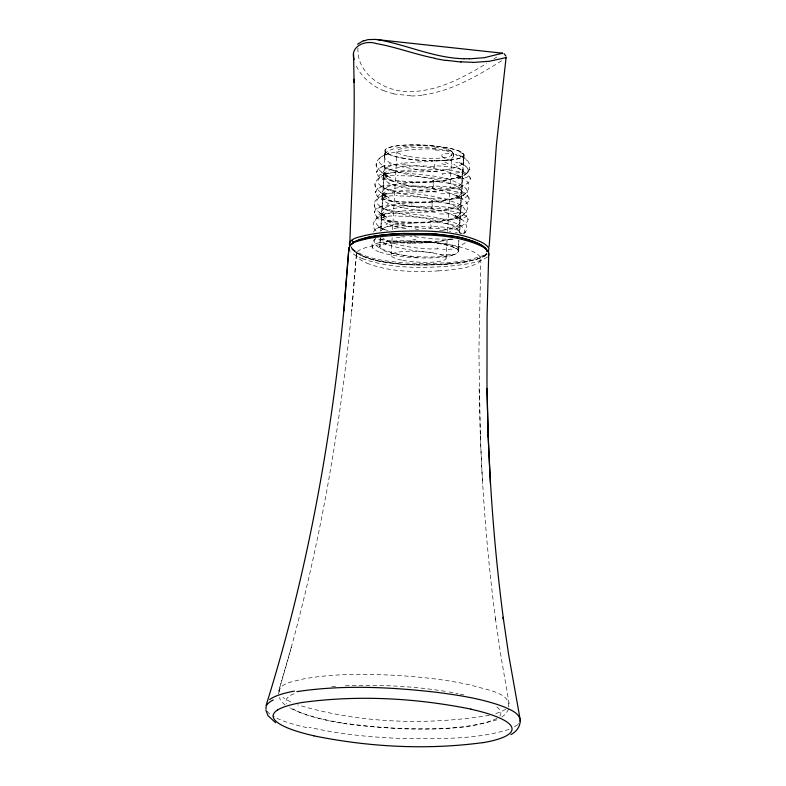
<?xml version="1.0" encoding="UTF-8"?>
<svg xmlns="http://www.w3.org/2000/svg" width="786" height="786" viewBox="0 0 786 786"><rect width="100%" height="100%" fill="white"/><g stroke="black" fill="none" stroke-linecap="round" stroke-linejoin="round"><path stroke-width="0.59" stroke-dasharray="3.93 2.95" d="M453.502 154.194L452.775 152.651A5.119 3.832 88.9 0 0 452.205 151.953A5.699 4.313 -89.4 0 0 451.94 151.767L451.675 151.344A10.552 1.454 3.3 0 0 451.174 151.079L448.973 149.674M480.855 258.879L478.9 351.391L480.364 437.134C482.781 498.481 487.674 559.74 495.72 620.606L495.406 618.444L500.839 655.593L509.112 703.382L508.945 706.83M278.657 694.097L279.138 689.617C316.414 565.979 339.287 438.323 351.794 309.88M459.977 220.994L460.38 213.252M461.107 200.784L461.51 193.051M462.237 180.574L462.64 172.841M384.433 157.416L384.796 150.765M458.867 240.545L458.297 251.166L458.906 240.202M381.043 218.036L381.406 211.483L381.544 212.308M382.173 197.826L382.536 191.273L382.674 192.098M383.303 177.616L383.666 171.073L383.804 171.888M380.355 237.264L379.815 247.01L380.247 239.868M380.699 231.172L385.189 150.784M391.153 255.332L392.185 236.989M392.587 229.659L396.969 151.403M429.795 242.235L430.394 241.135M446.094 258.24L447.185 238.679M447.598 231.339L451.901 154.311M459.319 232.892L463.671 154.94L463.367 160.364M460.105 225.68L459.702 232.961L459.437 232.273M461.235 205.48L460.832 212.751L460.567 212.063M462.365 185.27L461.962 192.541L461.696 191.853M464.064 154.96L463.092 172.331L462.826 171.653M458.69 251.186L458.975 245.89M380.935 227.016L381.377 219.658M382.065 206.816L382.507 199.448M383.195 186.606L383.637 179.237M508.316 706.673C511.431 692.152 481.484 688.998 471.777 685.284C446.291 679.546 420.215 676.815 394.159 675.272C363.27 673.848 331.967 673.504 301.48 679.32C294.141 681.786 277.92 682.729 279.315 693.458M356.392 254.693L351.676 311.452L356.549 253.161L358.19 251.009A70.259 13.647 3.2 0 1 360.293 249.663L365.844 247.541A92.198 17.911 3.2 0 1 398.699 242.717C422.75 241.44 447.833 241.459 470.549 250.508A92.532 17.97 3.2 0 1 480.826 259.655L478.605 262.907L471.404 266.032A92.208 17.911 3.2 0 1 438.549 270.856M457.639 178.275C472.465 174.443 474.773 160.413 458.493 155.088M380.424 192.442C405.615 207.258 367.386 188.561 375.963 181.704C377.683 177.852 381.741 175.74 385.562 174.404C395.535 171.132 406.097 170.277 416.511 169.697C433.833 170.572 454.593 166.77 469.694 176.585C472.465 182.028 465.322 184.739 461.51 186.223A39.968 4.608 4.4 0 1 460.96 186.449M386.378 217.054C353.346 198.829 395.663 189.603 412.041 190.084C429.736 190.644 453.198 186.754 468.564 196.785C471.335 202.228 464.192 204.95 460.38 206.423A39.968 4.608 4.4 0 1 459.83 206.659M376.072 231.015C367.357 222.35 380.522 213.969 388.775 213.252C398.787 210.962 409.093 210.226 419.341 209.941C435.002 211.129 453.954 207.701 467.434 216.995C470.205 222.438 463.062 225.15 459.25 226.633L460.046 226.014M357.974 47.975C356.274 74.886 386.535 92.846 410.97 91.589C438.568 90.98 463.691 77.323 486.731 63.391M373.497 232.086L375.325 229.306L381.898 226.044M278.843 690.697L292.028 644.628M356.549 253.161L356.372 253.917A92.542 17.97 3.2 0 0 366.787 263.064M381.554 172.242C405.802 186.547 371.866 169.638 376.465 163.35C377.712 157.347 384.207 155.156 389.06 152.897L386.673 154.302A39.968 10.857 1.9 0 0 385.926 154.911L386.673 154.302M456.509 198.485C466.894 196.235 475.471 183.806 461.922 177.872M455.389 218.695C465.764 216.445 474.341 204.016 460.793 198.082M463.897 233.658C469.832 228.991 465.666 220.571 459.663 218.292M469.949 169.128L469.507 170.031M453.149 157.131L453.571 156.021A2.83 1.896 83.1 0 0 453.581 154.439L452.294 151.836L450.005 150.352M508.689 709.041L505.644 714.13L501.34 717.363M499.847 716.036C503.001 712.332 498.776 707.862 495.514 706.103M467.464 172.448L465.115 174.6L460.94 176.712M463.642 233.629C467.552 227.105 456.794 223.814 452.54 221.976C440.435 217.732 427.663 215.737 414.959 214.332C404.535 213.33 394.012 212.701 383.558 213.674C377.437 213.625 372.25 217.3 382.025 220.335M375.276 238.865C370.884 245.556 382.399 249.133 386.958 250.97C397.51 254.595 408.553 256.541 419.596 257.946A35.341 6.868 3.2 0 1 411.844 257.562L406.657 257.13A43.829 8.508 3.2 0 1 378.793 251.716M518.249 724.083L518.75 723.503M467.287 173.038L468.937 171.191M467.808 191.401L466.796 192.521L467.149 192.138M466.678 211.611L465.666 212.731L466.019 212.348M465.548 231.811L464.536 232.931L464.89 232.548M462.306 185.604L461.51 186.223M461.176 205.814L460.38 206.423M458.916 246.224L458.12 246.843A39.968 4.608 4.4 0 1 457.57 247.069M375.698 238.443C372.829 240.398 371.238 244.082 372.289 247.462M487.566 256.934L481.995 260.156L472.573 262.848A100.087 19.414 3.1 0 1 465.469 264.194L457.452 265.314A105.56 20.495 3.1 0 1 450.123 266.09C421.041 268.262 390.819 268.615 362.965 258.83M465.43 242.815L458.12 246.843M517.669 724.653L513.631 727.364M385.543 174.512L384.806 175.121A39.968 10.857 1.9 0 1 385.523 174.512L387.93 173.097C356.598 186.036 407.757 195.429 417.111 196.52C429.745 198.337 442.538 199.408 455.31 198.878C460.488 198.966 475.992 196.883 461.244 191.499M384.413 194.722L383.676 195.331A39.968 10.857 1.9 0 1 384.403 194.722L386.8 193.307C355.469 206.246 406.627 215.629 415.981 216.73C428.616 218.547 441.408 219.608 454.18 219.078C459.358 219.176 474.862 217.093 460.115 211.709M383.283 214.932L382.546 215.531A39.968 10.857 1.9 0 1 383.273 214.932L385.671 213.517C368.094 217.889 376.248 227.891 388.088 230.76M487.143 254.369C463.946 267.043 435.267 264.145 409.644 264.725M486.092 254.379L487.015 253.721M484.088 256.128L487.006 252.787C482.948 259.577 473.427 259.606 466.55 261.532A101.551 19.729 3.2 0 1 449.061 263.791M505.712 709.257L501.36 711.635L493.942 714.189M385.287 165.414C374.274 167.497 374.568 176.712 384.285 179.915M384.158 185.624C373.134 186.911 373.704 197.62 383.155 200.125M383.028 205.834C367.308 209.174 377.005 221.102 387.203 220.168C400.585 222.261 414.183 222.566 427.692 221.996C435.189 221.357 478.654 219.51 461.166 205.205C438.097 194.496 411.736 192.619 386.594 193.287C360.892 196.638 399.209 202.405 405.134 201.697C418.191 202.375 431.327 202.14 444.296 200.401C451.203 198.308 466.373 198.917 466.688 189.18C450.997 175.003 426.621 175.818 406.686 173.077C398.247 170.994 359.831 174.374 390.947 179.984C414.949 182.676 440.278 183.708 463.337 175.592M496.831 57.083L493.991 58.881M501.586 60.797C477.112 76.203 451.095 91.294 421.935 95.106M497.096 718.394C468.643 730.882 435.975 728.052 405.674 728.76C365.883 726.824 324.49 724.407 287.971 707.302M383.489 166.268L379.54 168.145M382.36 186.479L378.41 188.355M381.23 206.689L377.28 208.565M380.1 226.899L376.16 228.765M459.81 196.922L462.207 195.802M458.68 217.133L461.077 216.012M294.013 693.753C290.132 695.138 283.795 698.823 286.664 703.755M496.939 719.809C447.48 734.075 394.425 729.447 343.954 723.326M509.073 729.369C476.522 739.459 441.761 738.732 408.013 738.624C374.804 737.73 341.517 734.694 309.085 727.256M452.382 238.846C428.341 243.768 403.012 243.984 379.009 238.797M379.196 242.746L378.734 242.854A35.675 6.927 3.2 0 0 375.963 243.66L373.596 244.819A43.869 8.518 3.2 0 0 378.675 251.667M489.403 715.339C426.051 725.547 359.369 723.375 297.707 704.855M445.515 160.275L451.567 158.458A5.296 3.665 80.4 0 0 453.05 157.004M405.036 236.782L402.835 237.038M448.541 263.841C460.478 262.426 473.084 261.738 483.98 256.197A1.965 1.857 57.9 0 0 485.974 254.448C460.871 264.558 432.713 263.595 406.048 263.035C387.262 261.158 366.227 259.92 350.821 247.826M449.071 263.791C436.78 264.882 424.43 265.226 412.11 264.803C391.114 263.359 367.337 262.632 350.703 248.445M444.296 160.452L438.077 160.413M447.028 263.978L447.784 263.909M331.721 686.679L336.133 686.335M446.271 264.037L443.952 264.214M442.38 264.322L443.166 264.263M414.045 235.898L415.539 235.8M400.094 237.284L396.282 237.401M440.799 264.42L441.594 264.371M438.617 270.885C414.536 272.103 389.434 272.143 366.698 263.074M439.993 264.469L437.566 264.597M435.916 264.676L436.741 264.646M453.06 239.288L433.214 238.944L409.87 236.134M379.383 242.786A42.375 8.233 3.2 0 1 416.256 241.184L418.633 241.155M434.255 264.754L435.09 264.715M345.349 685.795C379.304 684.429 413.465 686.099 447.018 691.611M432.565 264.813L433.41 264.784M430.866 264.862L431.72 264.843M429.156 264.911L430.011 264.892M427.417 264.951L428.291 264.931M425.668 264.97L426.543 264.961M423.919 264.99L424.784 264.98M422.18 264.99L423.055 264.99M418.643 264.97L419.537 264.98M410.842 95.794L393.757 93.937M395.289 224.688L403.306 225.611M417.759 264.961C399.868 264.646 381.682 262.937 364.753 256.776A97.326 18.903 3.2 0 1 351.43 247.561M434.57 147.139L443.579 147.65M433.44 167.339C436.594 167.88 431.769 159.774 434.913 160.305M412.974 183.826L412.454 183.816M432.31 187.549C435.444 188.07 430.659 180.014 433.784 180.515M411.844 204.036L411.324 204.026M431.18 207.759C434.334 208.3 429.51 200.194 432.654 200.725M430.05 227.969C433.194 228.5 428.39 220.414 431.524 220.925M436.191 149.389C425.668 147.179 347.893 152.641 392.686 170.552C409.86 175.995 427.938 178.117 445.888 178.756C450.073 178.451 480.786 180.171 462.374 171.299M443.049 174.413L442.233 174.374M442.312 187.559L440.514 187.481M440.288 207.73L439.384 207.681M439.158 227.93L438.254 227.891M438.028 248.14L437.124 248.101M408.74 264.685L405.998 264.538M405.095 264.479L400.565 264.145M439.62 230.622L442.616 230.858M448.944 153.604L443.098 153.968A3.773 3.262 76.9 0 0 442.341 154.38L441.889 155.058A1.228 1.081 71.9 0 0 441.83 155.677L442.086 156.414M399.671 264.067C383.263 261.286 361.825 261.109 351.028 246.824M446.34 150.047L447.519 150.195A11.525 2.004 -0.3 0 1 449.111 150.46M449.523 231.585L450.781 231.762M454.839 154.252L456.823 154.587M342.411 723.081C324.53 719.554 305.341 717.058 289.69 706.968M449.278 692.004L453.679 692.8M432.634 180.249C435.876 180.436 430.011 187.726 433.243 187.923M431.504 200.459C434.746 200.646 428.881 207.936 432.113 208.133M430.374 220.66L430.895 220.768M455.389 232.499L457.393 232.892M433.862 167.614L434.373 167.713M455.831 693.223L457.943 693.645M442.135 156.375A3.881 3.213 69 0 0 442.744 157.161L448.374 160.423M460.007 694.077L464.045 694.962M449.061 150.47L449.749 150.627M404.928 226.004L407.04 226.574M455.703 162.211L457.796 162.79M414.88 228.746L418.476 229.866M460.007 233.521L460.773 233.737M384.315 91.019C372.23 86.185 361.383 77.274 355.97 65.258M462.453 164.451L463.092 164.755M290.771 702.036L282.852 697.447M447.185 160.177L448.197 160.698M390.406 164.058L389.375 163.498M389.276 184.268L388.245 183.708M388.146 204.478L387.115 203.908M387.017 224.688L385.985 224.118M385.887 244.888L384.855 244.328M457.314 175.032L463.828 179.061M456.185 195.233L462.699 199.261M455.055 215.443L461.569 219.471M379.294 212.652L386.84 217.309M458.985 231.919L463.534 234.729M378.754 239.219L380.896 240.545M460.969 156.463L459.692 155.667L461.382 156.886M457.57 175.18L460.488 177.027L458.444 175.72M456.44 195.39L459.358 197.237L457.314 195.93M455.31 215.59L458.228 217.447L456.185 216.13M384.492 174.02L387.4 175.877M383.362 194.23L386.27 196.087M382.232 214.44L385.14 216.297M453.915 164.235L455.281 165.266M450.751 150.883L451.93 151.777M458.533 167.86L460.468 169.432M457.649 167.163L456.283 166.062M467.159 160.619L465.725 159.44M285.122 705.081L280.71 700.631L279.394 697.467M386.329 175.111L384.148 172.724M385.199 195.321L383.018 192.934M384.069 215.531L381.888 213.144M452.186 151.993L453.64 155.5L453.561 154.449M351.263 247.58L351.037 246.49M470.323 179.454L469.92 177.469M469.193 199.664L468.79 197.679M468.063 219.864L467.66 217.889M376.465 163.35L376.681 166.18M375.335 183.56L375.551 186.39M374.205 203.761L374.421 206.6M480.305 435.424L482.565 484.097M479.096 388.412L480.364 437.134M404.328 205.519A39.575 6.288 7.6 0 1 430.649 208.516M431.18 208.771A39.575 8.764 7.8 0 1 453.768 215.462M454.003 215.698A39.575 10.591 5.3 0 1 458.975 224.049M459.034 224.167A39.575 10.699 1.5 0 1 440.769 230.583M386.987 230.229A39.575 6.563 -1.4 0 1 384.433 229.502M383.087 229.335A39.575 4.726 1.2 0 1 383.961 225.985M387.351 226.604A39.536 4.608 4.8 0 1 400.673 226.25M402.737 224.472A38.239 17.371 28.3 0 1 404.436 224.855M390.868 222.88A41.53 2.879 17 0 1 387.478 221.465M459.879 152.464A39.585 6.072 -1.9 0 1 462.816 153.751M456.194 155.215A30.851 13.5 -32 0 1 457.894 155.549M460.891 155.982A38.347 13.195 -9.7 0 1 461.353 156.385M462.463 156.846A39.565 11.328 1.5 0 1 460.93 163.233M462.414 163.547A39.575 10.699 1.5 0 1 444.149 169.953M444.257 170.12A39.575 9.029 -1.2 0 1 412.385 171.682M411.107 171.849A39.575 6.563 -1.4 0 1 387.822 168.872M386.476 168.715A39.575 4.726 1.2 0 1 387.351 165.355M388.097 165.502A39.575 4.618 4.8 0 1 406.323 164.864M406.578 165.099A39.575 6.288 7.6 0 1 432.909 168.106M412.925 239.661A39.546 7.28 -2.5 0 1 415.863 239.465M403.69 235.859A30.831 10.542 -15.7 0 1 401.125 236.144M408.091 241.44A39.447 1.769 -2.3 0 1 413.014 241.194M389.836 241.96A39.575 4.49 4.2 0 1 380.345 238.58M411.039 243.365A39.575 4.942 0.6 0 1 390.377 241.646M436.564 241.97A39.575 6.986 -1.6 0 1 411.176 243.139M450.26 239.091A39.575 9.422 -0.9 0 1 437.311 241.744M456.067 228.038A39.575 10.827 2.2 0 1 459.309 232.931M432.172 219.844A39.575 10.375 5.9 0 1 456.283 227.989M433.44 168.361A39.575 8.764 7.8 0 1 456.027 175.042M456.253 175.288A39.575 10.591 5.3 0 1 461.235 183.629M461.294 183.757A39.575 10.699 1.5 0 1 443.029 190.173M443.127 190.32A39.575 9.039 -1.2 0 1 411.255 191.892M409.978 192.059A39.575 6.563 -1.4 0 1 386.692 189.082M385.346 188.925A39.575 4.726 1.2 0 1 386.231 185.565M386.967 185.712A39.575 4.618 4.8 0 1 405.193 185.074M405.458 185.309A39.575 6.288 7.6 0 1 431.779 188.306M432.31 188.561A39.575 8.764 7.8 0 1 454.898 195.252M455.133 195.488A39.575 10.591 5.3 0 1 460.105 203.839M460.164 203.957A39.575 10.699 1.5 0 1 441.899 210.383M441.997 210.53A39.575 9.039 -1.2 0 1 410.125 212.102M408.848 212.269A39.575 6.563 -1.4 0 1 385.562 209.292M384.216 209.135A39.575 4.726 1.2 0 1 385.101 205.775M385.838 205.922A39.575 4.618 4.8 0 1 404.063 205.284M434.422 179.424A39.575 10.375 5.9 0 1 458.543 187.579M400.998 175.779A39.585 8.302 8 0 1 434.452 179.257M383.814 177.813A39.575 5.895 7.3 0 1 398.364 175.445M393.216 181.34A39.575 4.49 4.2 0 1 383.735 177.95M414.428 182.745A39.575 4.942 0.6 0 1 393.766 181.026M439.954 181.34A39.575 6.986 -1.6 0 1 414.566 182.509M459.692 175.966A39.575 9.422 -0.9 0 1 440.691 181.114M462.384 171.486A39.575 10.847 2.3 0 1 460.969 175.907M462.266 169.471A39.526 10.729 4.6 0 1 462.856 171.544M451.046 160.57A30.733 1.022 40.9 0 1 450.437 160.059M451.164 163.517A38.219 4.284 31.6 0 1 452.147 164.245M444.837 162.073A41.53 16.909 12.3 0 1 450.309 165.06M398.738 216.199A39.585 8.302 8 0 1 432.192 219.677M381.554 218.233A39.585 5.875 7.2 0 1 396.183 215.885M390.878 221.76A39.585 4.49 4.2 0 1 381.465 218.37M412.139 223.175A39.585 4.962 0.5 0 1 391.408 221.446M437.733 221.78A39.585 7.015 -1.6 0 1 412.277 222.949M457.472 216.386A39.585 9.452 -0.9 0 1 438.47 221.554M457.197 207.828A39.575 10.827 2.2 0 1 457.678 216.17M433.292 199.634A39.575 10.375 5.9 0 1 457.413 207.789M399.868 195.989A39.585 8.302 8 0 1 433.322 199.467M382.684 198.023A39.585 5.875 7.2 0 1 397.313 195.675M392.008 201.55A39.585 4.49 4.2 0 1 382.595 198.16M413.269 202.965A39.585 4.962 0.5 0 1 392.538 201.245M438.863 201.57A39.585 7.015 -1.6 0 1 413.407 202.739M458.602 196.176A39.585 9.452 -0.9 0 1 439.6 201.344M458.326 187.618A39.575 10.827 2.2 0 1 458.808 195.96M467.994 168.97A45.392 12.016 2.5 0 1 467.198 172.419M465.784 166.416A42.513 11.269 3.9 0 1 467.847 168.97M463.445 164.726A29.947 7.909 4.1 0 1 465.931 166.416M461.166 163.852A19.689 4.834 6 0 1 462.581 164.441M458.828 162.614A22.293 5.296 6.5 0 1 462.099 163.783M441.899 163.842A47.71 7.929 9.7 0 1 446.782 164.903M306.864 727.62A128.098 24.533 2.6 0 1 272.614 715.928M269.844 713.993A128.098 24.533 2.6 0 1 266.886 710.799M362.877 258.83A99.203 19.326 3.2 0 1 350.635 251.628M416.246 241.233A39.693 7.713 3.2 0 1 452.972 246.922A39.693 7.713 3.2 0 1 452.746 254.969M418.663 241.528A39.968 6.976 -1.5 0 1 429.303 241.499M452.991 254.998A42.336 8.224 3.2 0 1 419.567 257.896M450.663 254.556A39.968 5.07 5.9 0 1 436.81 254.635M400.408 223.912A39.968 7.025 -1.5 0 1 429.077 222.438M384.02 227.911A39.968 9.707 -0.7 0 1 398.944 223.637M380.856 230.907A39.968 10.739 1.4 0 1 384.521 228.048M438.392 248.848A39.968 10.434 5.9 0 1 382.576 237.942M458.631 247.226A39.968 5.974 7.2 0 1 442.587 249.398M428.743 241.774A39.968 4.549 4 0 1 457.147 246.814M401.528 203.702A39.968 7.035 -1.5 0 1 430.207 202.228M385.15 207.701A39.968 9.707 -0.7 0 1 400.074 203.427M385.061 217.191A39.968 10.739 1.4 0 1 385.651 207.848M439.521 228.638A39.968 10.434 5.9 0 1 383.165 217.28M459.761 227.016A39.968 5.974 7.2 0 1 443.707 229.188M459.27 226.633A39.968 4.608 4.4 0 1 458.71 226.869M429.873 221.564A39.968 4.549 4 0 1 458.287 226.604M402.668 183.492A39.968 7.025 -1.5 0 1 431.337 182.028M386.27 187.5A39.968 9.707 -0.7 0 1 401.194 183.217M386.191 196.981A39.968 10.739 1.4 0 1 386.771 187.638M440.651 208.437A39.968 10.434 5.9 0 1 384.295 197.08M460.891 206.806A39.968 5.983 7.2 0 1 444.856 208.988M431.003 201.354A39.968 4.549 4 0 1 459.407 206.394M403.68 163.252A39.968 7.094 -1.5 0 1 432.546 161.749M387.41 167.29A39.968 9.707 -0.7 0 1 402.334 163.016M387.331 176.771A39.968 10.739 1.4 0 1 387.901 167.428M441.781 188.227A39.968 10.434 5.9 0 1 385.435 176.87M462.021 186.606A39.968 5.983 7.2 0 1 445.986 188.778M432.133 181.153A39.968 4.549 4 0 1 460.527 186.184M445.603 160.472A16.938 12.792 41.3 0 1 444.385 160.668M434.01 160.835A39.968 6.18 -1 0 1 436.957 160.924M433.675 226.506A39.968 6.76 -1.4 0 1 458.631 230.701M458.621 230.838A39.968 4.745 1.4 0 1 459.181 232.764M405.979 228.775A39.968 6.298 7.5 0 1 389.414 224.688M387.822 223.951A39.968 10.621 5.4 0 1 381.839 215.433M381.338 214.814A39.968 10.758 1.5 0 1 431.946 207.052M434.805 206.296A39.968 6.76 -1.4 0 1 459.761 210.491M459.741 210.628A39.968 4.745 1.4 0 1 458.67 213.281M457.255 213.026A39.968 4.539 3.9 0 1 437.94 213.939M435.415 212.24A39.968 6.298 7.5 0 1 390.544 204.478M388.952 203.741A39.968 10.621 5.4 0 1 382.969 195.223M382.468 194.604A39.968 10.768 1.5 0 1 433.086 186.842M435.935 186.086A39.968 6.76 -1.4 0 1 460.891 190.281M460.861 190.418A39.968 4.736 1.4 0 1 459.82 193.071M458.385 192.816A39.968 4.539 3.9 0 1 439.069 193.729M436.544 192.03A39.968 6.298 7.5 0 1 391.674 184.268M390.082 183.541A39.968 10.621 5.4 0 1 384.099 175.023M383.597 174.404A39.968 10.758 1.5 0 1 434.206 166.632M437.065 165.875A39.968 6.76 -1.4 0 1 462.021 170.081M433.155 252.66A39.968 6.298 7.5 0 1 388.284 244.898M386.683 244.161A39.968 10.621 5.4 0 1 380.139 238.669M394.051 228.51A39.968 10.758 1.5 0 1 430.816 227.262M462.011 170.208A39.968 4.745 1.4 0 1 460.93 172.861M459.515 172.615A39.968 4.539 3.9 0 1 440.199 173.519M437.664 171.82A39.968 6.298 7.5 0 1 392.804 164.058M391.222 163.331A39.968 10.621 5.4 0 1 385.228 154.813M384.737 154.194A39.968 10.758 1.5 0 1 435.336 146.432M443.412 148.269A17.597 14.561 -42.7 0 1 447.784 149.311M448.01 148.937A24.897 21.055 -40.2 0 1 449.061 149.566M435.356 150.087A36.205 6.396 -0.9 0 1 444.866 150.558M449.965 150.607A15.248 2.378 1.2 0 1 450.85 150.883M393.884 93.78A53.477 31.194 -4.5 0 1 384.472 90.891M421.964 95.283A53.998 31.764 -5 0 1 410.813 95.98M377.005 170.896L376.7 172.448L377.005 170.896M375.875 191.106L375.57 192.658L375.875 191.106M374.745 211.316L374.441 212.868L374.745 211.316M402.776 260.304A27.51 5.345 3.2 0 0 445.976 258.751A27.51 5.345 3.2 0 0 407.119 251.314A27.51 5.345 3.2 0 0 402.776 260.304M408.582 156.375A27.51 5.345 3.2 0 0 451.783 154.822A27.51 5.345 3.2 0 0 412.925 147.385A27.51 5.345 3.2 0 0 408.582 156.375M396.409 254.114A39.3 7.634 3.2 0 0 458.13 251.893A39.3 7.634 3.2 0 0 402.619 241.263A39.3 7.634 3.2 0 0 396.409 254.114M401.793 157.888A39.3 7.634 3.2 0 0 463.514 155.657A39.3 7.634 3.2 0 0 407.993 145.037A39.3 7.634 3.2 0 0 401.793 157.888M401.567 157.937A39.693 7.713 3.2 0 0 463.897 155.687A39.693 7.713 3.2 0 0 407.836 144.958A39.693 7.713 3.2 0 0 401.567 157.937"/><path stroke-width="1.18" d="M365.146 239.16A102.632 19.964 3.3 0 1 387.527 235.947A96.58 18.766 3.3 0 1 398.669 235.161C426.218 234.267 455.182 234.336 480.806 245.792A102.435 19.846 3.1 0 1 488.754 252.601L487.065 315.982L486.976 386.624L488.214 436.918C490.621 498.01 495.504 559.023 503.512 619.643L503.168 617.305L508.581 654.296L520.135 719.308C520.892 725.861 516.589 731.678 510.939 734.615M489.128 246.902L496.428 144.663L506.076 57.614L489.462 61.259L472.808 62.467M349.151 249.378L348.925 247.895L343.855 310.784L348.925 247.895C350.949 241.39 359.683 240.978 365.195 239.16M354.103 59.638C349.574 46.227 365.431 39.86 376.091 43.525C396.115 47.013 415.195 54.45 435.139 58.321M349.741 246.313C351.45 190.978 355.056 134.868 354.024 79.229L354.073 82.471L353.602 54.607M349.18 244.073C351.008 237.519 360.008 237.195 365.372 235.338M343.983 309.065C330.896 443.235 306.471 576.551 266.13 705.297M488.971 254.084L488.587 255.529M519.998 721.135L520.126 720.526M506.076 57.614L505.516 58.193M469.497 58.842L484.431 57.683L502.5 53.193L501.979 53.753M488.361 252.345L488.902 248.69A100.696 19.512 3.1 0 0 486.711 245.684L484.785 244.161A105.599 20.456 3.1 0 0 481.651 242.275C455.88 230.367 426.484 230.416 398.659 231.339A99.989 19.404 3.3 0 0 365.569 235.378M351.814 244.024L353.995 242.019M351.764 244.004L353.14 242.678M357.61 44.242L363.574 40.518M353.572 242.353L359.31 239.622L366.905 237.569M355.134 241.4L366.865 237.588A100.834 19.581 3.2 0 1 388.618 234.424A94.114 18.284 3.2 0 1 401.125 233.54L431.19 233.609L454.956 236.409M363.672 40.951L367.995 39.624L375.384 39.408L502.5 53.193M296.872 691.631C343.06 684.685 390.131 687.033 436.377 692.27C459.201 695.266 482.231 698.695 503.885 706.811C509.868 709.65 518.131 712.214 520.135 719.308M482.624 742.652C426.533 750.158 369.047 747.073 313.653 735.804M401.381 233.54L399.74 233.629A94.605 18.373 3.2 0 0 388.834 234.405A100.687 19.552 3.2 0 0 366.895 237.569M402.786 233.471L432.762 233.688L456.43 236.694M464.123 58.754C434.177 58.085 406.647 44.694 377.535 39.614M461.127 62.045L446.075 60.296M456.263 236.645L457.855 236.989M457.698 236.94L460.596 237.598M471.01 709.139C415.627 697.968 358.161 694.873 302.099 702.488A118.991 23.108 3.2 0 0 277.556 710.033M459.093 237.234L463.19 238.237M461.765 237.863L465.626 238.885M464.29 238.512L474.155 241.705A97.837 19.002 3.2 0 1 486.721 250.606M466.697 239.18L473.221 241.351M474.056 241.656L479.008 243.866A100.942 19.611 3.2 0 1 486.848 250.557L487.025 251.294M275.64 722.747L267.957 715.614L265.835 709.964M504.013 53.645L505.978 56.13M486.888 250.616L487.074 251.343M488.145 435.071L490.395 483.547M486.937 388.382L488.214 436.918M313.83 735.775A120.356 23.374 3.2 0 1 277.487 710.033M470.814 709.178A119.953 23.295 3.2 0 1 482.869 742.701M266.1 708.933A128.098 24.533 2.6 0 1 273.214 699.992M269.588 699.599A126.536 25.162 3.4 0 1 294.377 691.081M349.652 250.125A99.203 19.326 3.2 0 1 349.367 249.388M354.054 242.029A1.965 1.857 57.5 0 1 352.275 239.868M469.34 58.744A48.565 12.792 10.1 0 1 463.986 58.655M472.317 62.212A53.016 12.429 9.7 0 1 460.793 61.77M446.114 60.512A53.625 12.792 10 0 1 434.992 58.498"/></g></svg>
